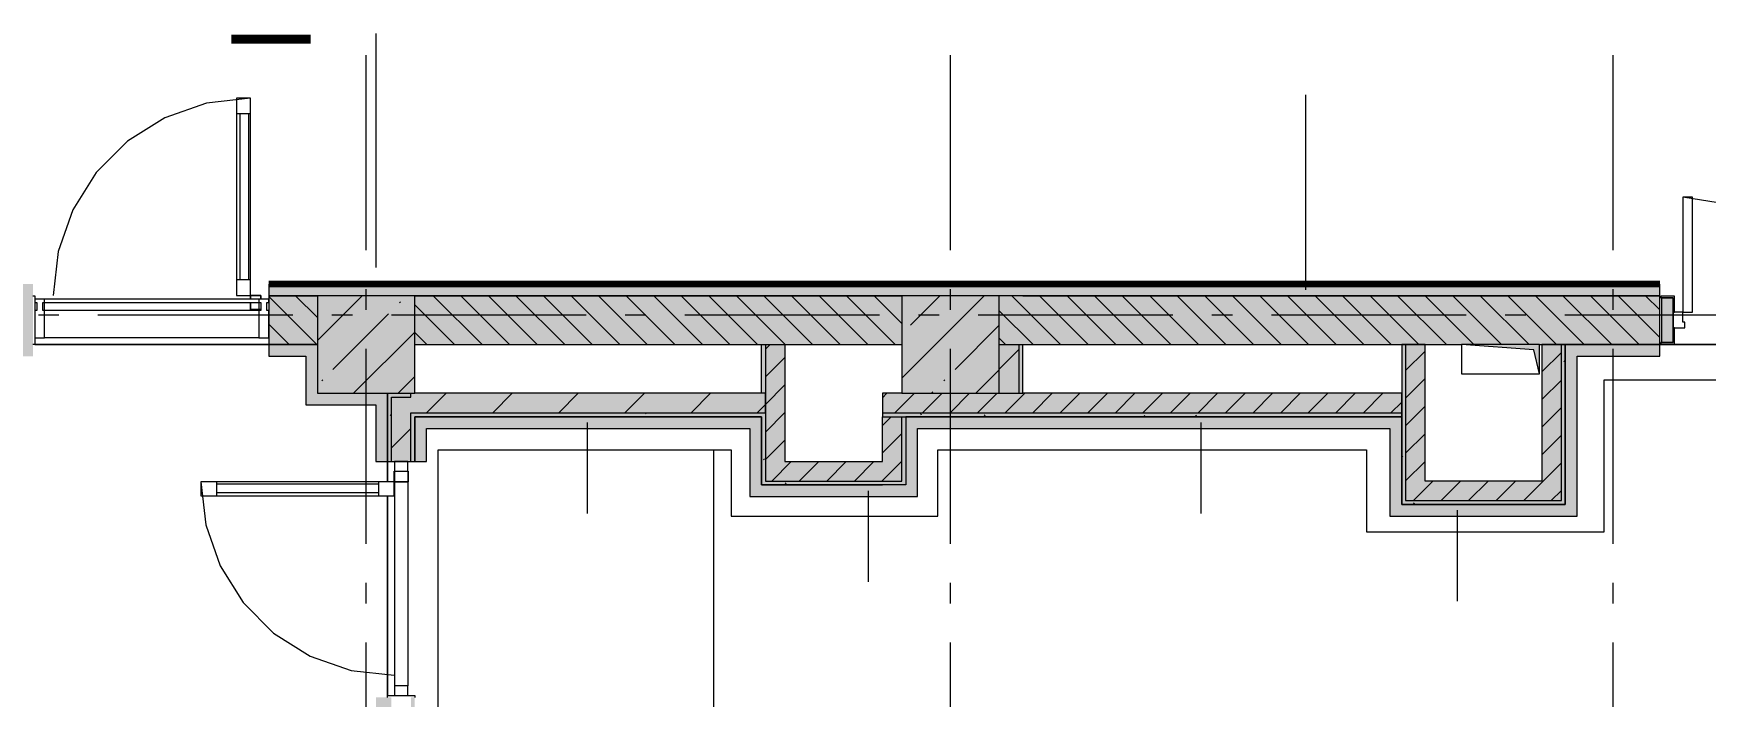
# Model space of a CAD drawing. Header units: millimetres. Extents: x -537608 to 253996, y -217170 to 186033.
# Drawn here: x -350434 to -341851, y -206055 to -202655 of the extents above; entities that cross this region are included whole.
import ezdxf

# ---------------------------------------------------------------- set-up
doc = ezdxf.new("R2010")
doc.units = ezdxf.units.MM
doc.layers.add('16) Лак 1.6м', color=160, linetype='Continuous', lineweight=90)
doc.layers.add('PDF _Геометрия', color=7, linetype='Continuous')
doc.layers.add('PDF _Текст', color=7, linetype='Continuous')
doc.layers.add('PDF _Сплошная заливка', color=7, linetype='Continuous', true_color=0xffffff)
doc.styles.add('PDF GOST-Common', font='arial.ttf')

msp = doc.modelspace()

# ---------------------------------------------------------------- hatches: boundary and pattern name
at = {"layer": 'PDF _Сплошная заливка', "true_color": 0xff7d7d, "transparency": 33554559}
h = msp.add_hatch(color=11, dxfattribs=at)
h.paths.add_polyline_path([(-321426.1849, -203999.6527), (-321123.1866, -203999.6527), (-321123.1866, -203939.6542), (-321816.1883, -203939.6542), (-321816.1883, -203999.6527), (-321694.9038, -203999.6527)], flags=0)
h.paths.add_polyline_path([(-323926.1873, -203999.6527), (-323576.1858, -203999.6527), (-323576.1858, -203939.6542), (-334776.1922, -203939.6542), (-334776.1922, -203999.6527), (-324426.1895, -203999.6527)], flags=0)
h.paths.add_polyline_path([(-335476.1953, -203999.6527), (-335476.1953, -203939.6542), (-335716.1895, -203939.6542), (-335716.1895, -203999.6527), (-335608.8518, -203999.6527)], flags=0)
h.paths.add_polyline_path([(-339976.1894, -203999.6527), (-336416.1926, -203999.6527), (-336416.1926, -203939.6542), (-340318.0442, -203939.6542), (-340318.0442, -203999.6527)], flags=0)
h.paths.add_polyline_path([(-344884.8143, -203999.6527), (-342086.197, -203999.6527), (-342086.197, -203939.6542), (-349226.1959, -203939.6542), (-349226.1959, -203999.6527), (-345356.1994, -203999.6527)], flags=0)
h.paths.add_polyline_path([(-350876.1946, -203999.6527), (-350436.1995, -203999.6527), (-350436.1995, -203939.6542), (-351896.1957, -203939.6542), (-351896.1957, -203991.6523), (-351891.2008, -203991.6523), (-351891.2008, -203999.6527), (-351376.1968, -203999.6527)], flags=0)
h.paths.add_polyline_path([(-353596.1945, -203999.6527), (-353051.1956, -203999.6527), (-353051.1956, -203991.6523), (-353046.2007, -203991.6523), (-353046.2007, -203939.6542), (-353626.1981, -203939.6542), (-353626.1981, -203991.6523), (-353596.1945, -203991.6523), (-353596.1945, -203996.5524)], flags=0)
h.paths.add_polyline_path([(-354606.1973, -203999.6527), (-354606.1973, -203991.6523), (-354576.2023, -203991.6523), (-354576.2023, -203939.6542), (-355710.8611, -203939.6542), (-355710.8611, -203999.6527), (-354876.195, -203999.6527)], flags=0)
at = {"layer": 'PDF _Сплошная заливка', "transparency": 33554559}
h = msp.add_hatch(color=256, dxfattribs=at)
h.paths.add_polyline_path([(-350436.1995, -204249.6538), (-350436.1995, -203999.6527), (-350876.1946, -203999.6527), (-350876.1946, -204249.6538), (-350787.6995, -204249.6538)], flags=0)
h.paths.add_polyline_path([(-348976.1948, -204249.6538), (-348976.1948, -203999.6527), (-349226.1959, -203999.6527), (-349226.1959, -204249.6538), (-349101.1609, -204249.6538)], flags=0)
for points in [[(-345976.1987, -204249.6538), (-345976.1987, -203999.6527), (-348476.1925, -203999.6527), (-348476.1925, -204249.6538), (-346571.3529, -204249.6538)], [(-346696.1984, -204599.6553), (-346676.1932, -204599.6553), (-346676.1932, -204499.6549), (-348496.1978, -204499.6549), (-348496.1978, -204599.6553), (-348257.8915, -204599.6553)], [(-343410.9704, -204599.6553), (-343410.9704, -204499.6549), (-346076.2422, -204499.6549), (-346076.2422, -204599.6553), (-344884.8143, -204599.6553)], [(-346696.1984, -204619.6563), (-346696.1984, -204599.6553), (-348476.1925, -204599.6553), (-348476.1925, -204619.6563), (-348257.8915, -204619.6563)], [(-345728.0836, -204619.6563), (-343410.9704, -204619.6563), (-343410.9704, -204599.6553), (-346076.2422, -204599.6553), (-346076.2422, -204619.6563), (-345896.2466, -204619.6563)], [(-346076.2422, -204949.6526), (-346076.2422, -204849.6565), (-346676.1932, -204849.6565), (-346676.1932, -204949.6526), (-346571.3529, -204949.6526)], [(-346076.2422, -204969.6535), (-345976.2418, -204969.6535), (-345976.2418, -204949.6526), (-346696.1984, -204949.6526), (-346696.1984, -204969.6535), (-346571.3529, -204969.6535)], [(-342590.9702, -205049.6531), (-342590.9702, -204949.6526), (-343390.9651, -204949.6526), (-343390.9651, -205049.6531), (-343198.2756, -205049.6531)], [(-343198.2756, -205069.654), (-342570.9649, -205069.654), (-342570.9649, -205049.6531), (-343410.9704, -205049.6531), (-343410.9704, -205069.654)]]:
    msp.add_hatch(color=256, dxfattribs=at).paths.add_polyline_path(points)
h = msp.add_hatch(color=256, dxfattribs=at)
h.paths.add_polyline_path([(-340318.0442, -204249.6538), (-339976.1894, -204247.6558), (-339976.1894, -203999.6527), (-340316.0462, -204001.655), (-340318.0442, -204247.6558)], flags=0)
h.paths.add_polyline_path([(-345356.1994, -204249.6538), (-342086.197, -204249.6538), (-342086.197, -203999.6527), (-345476.1965, -203999.6527), (-345476.1965, -204249.6538), (-345376.1961, -204249.6538)], flags=0)
at = {"layer": 'PDF _Сплошная заливка', "true_color": 0xff7d7d, "transparency": 33554559}
h = msp.add_hatch(color=11, dxfattribs=at)
h.paths.add_polyline_path([(-348976.1948, -204309.6524), (-348976.1948, -204249.6538), (-349226.1959, -204249.6538), (-349226.1959, -204309.6524), (-349036.1933, -204309.6524)], flags=0)
h.paths.add_polyline_path([(-350874.7478, -204309.6524), (-350436.1995, -204309.6524), (-350436.1995, -204249.6538), (-350876.1946, -204249.6538), (-350876.1946, -204309.6524)], flags=0)
h = msp.add_hatch(color=11, dxfattribs=at)
h.paths.add_polyline_path([(-339976.1894, -204309.6524), (-339976.1894, -204249.6538), (-340318.0442, -204249.6538), (-340318.0442, -204309.6524), (-340036.1966, -204309.6524)], flags=0)
h.paths.add_polyline_path([(-342086.197, -204309.6524), (-342086.197, -204249.6538), (-342510.9663, -204249.6538), (-342510.9663, -204309.6524), (-342355.0063, -204309.6524)], flags=0)
for points in [[(-348676.1934, -204559.6535), (-348616.1949, -204559.6535), (-348616.1949, -204499.6549), (-348976.1948, -204499.6549), (-348976.1948, -204559.6535), (-348679.5262, -204559.6535)], [(-346756.197, -204679.6549), (-346696.1984, -204679.6549), (-346696.1984, -204619.6563), (-348476.1925, -204621.1591), (-348476.1925, -204679.6549), (-348257.8915, -204679.6549)], [(-343470.9689, -204679.6549), (-343410.9704, -204679.6549), (-343410.9704, -204619.6563), (-345896.2466, -204619.6563), (-345896.2466, -204679.6549), (-344884.8143, -204679.6549)]]:
    msp.add_hatch(color=11, dxfattribs=at).paths.add_polyline_path(points)
at = {"layer": 'PDF _Сплошная заливка', "transparency": 33554559}
h = msp.add_hatch(color=256, dxfattribs=at)
h.paths.add_polyline_path([(-348496.1978, -211492.1591), (-348496.1978, -211472.1582), (-348596.1982, -211472.1582), (-348596.1982, -206059.6558), (-348616.1949, -206059.6558), (-348616.1949, -211492.1591), (-348596.1982, -211492.1591)], flags=0)
h.paths.add_polyline_path([(-348596.1982, -204849.6565), (-348596.1982, -204519.6558), (-348496.1978, -204519.6558), (-348496.1978, -204499.6549), (-348616.1949, -204499.6549), (-348616.1949, -204849.6565)], flags=0)
at = {"layer": 'PDF _Сплошная заливка', "true_color": 0xff7d7d, "transparency": 33554559}
h = msp.add_hatch(color=11, dxfattribs=at)
h.paths.add_polyline_path([(-348676.1934, -211499.6558), (-348616.1949, -211499.6558), (-348616.1949, -206059.6558), (-348676.1934, -206059.6558), (-348676.1934, -211439.6572)], flags=0)
h.paths.add_polyline_path([(-348676.1934, -204849.6565), (-348616.1949, -204849.6565), (-348616.1949, -204559.6535), (-348676.1934, -204559.6535), (-348676.1934, -204621.1591)], flags=0)
at = {"layer": 'PDF _Сплошная заливка', "transparency": 33554559}
h = msp.add_hatch(color=256, dxfattribs=at)
h.paths.add_polyline_path([(-348496.1978, -211492.1591), (-348476.1925, -211492.1591), (-348476.1925, -206059.6558), (-348496.1978, -206059.6558), (-348496.1978, -211472.1582)], flags=0)
h.paths.add_polyline_path([(-348496.1978, -204849.6565), (-348476.1925, -204849.6565), (-348476.1925, -204599.6553), (-348496.1978, -204599.6553), (-348496.1978, -204621.1591)], flags=0)

# ---------------------------------------------------------------- linework, layer by layer
at = {"layer": '16) Лак 1.6м'}
msp.add_line((-342086.197, -203939.6542), (-349226.1959, -203939.6542), dxfattribs=at)
at = {"layer": 'PDF _Геометрия', "lineweight": 9}
for p, q in [((-348676.1934, -202654.7858), (-348676.1934, -203854.7847)), ((-343903.4114, -203969.6535), (-343903.4114, -202969.6533)), ((-349545.3843, -203012.0256), (-349759.2847, -203086.8731)), ((-349320.1938, -202986.6531), (-349545.3843, -203012.0256)), ((-349320.1938, -202986.6531), (-349392.1973, -202986.6531)), ((-349392.1973, -202986.6531), (-349392.1973, -203998.6537)), ((-349320.1938, -202986.6531), (-349392.1973, -202986.6531)), ((-349392.1973, -202986.6531), (-349392.1973, -203998.6537)), ((-349320.1938, -203998.6537), (-349320.1938, -202986.6531)), ((-349320.1938, -203998.6537), (-349320.1938, -202986.6531)), ((-349320.1938, -203998.6537), (-349320.1938, -202986.6531)), ((-349759.2847, -203086.8731), (-349951.1732, -203207.4407)), ((-349320.1938, -203066.6547), (-349392.1973, -203066.6547)), ((-349374.1986, -203066.6547), (-349374.1986, -203918.6542)), ((-349330.2008, -203066.6547), (-349330.2008, -203918.6542)), ((-349951.1732, -203207.4407), (-350111.4133, -203367.683)), ((-350111.4133, -203367.683), (-350231.9788, -203559.5629)), ((-350231.9788, -203559.5629), (-350306.8241, -203773.4633)), ((-341968.0429, -203494.6556), (-341968.0429, -204084.6557)), ((-341918.0426, -203494.6556), (-341968.0429, -203494.6556)), ((-341785.722, -203523.531), (-341968.0429, -203494.6556)), ((-341918.0426, -204084.6557), (-341918.0426, -203494.6556)), ((-350306.8241, -203773.4633), (-350332.1946, -203998.6537)), ((-349320.1938, -203918.6542), (-349392.1973, -203918.6542)), ((-349392.1973, -203998.6537), (-349320.1938, -203998.6537)), ((-349392.1973, -203998.6537), (-349320.1938, -203998.6537)), ((-349320.1938, -203998.6537), (-349320.1938, -204017.6557)), ((-349320.1938, -204017.6557), (-349320.1938, -203998.6537)), ((-349320.1938, -203998.6537), (-349266.1978, -203998.6537)), ((-349266.1978, -203998.6537), (-349320.1938, -203998.6537)), ((-349266.1978, -203998.6537), (-349266.1978, -204017.6557)), ((-349266.1978, -204017.6557), (-349266.1978, -203998.6537)), ((-349226.1959, -203939.6542), (-349226.1959, -203999.6527)), ((-349226.1959, -203999.6527), (-349226.1959, -204249.6538)), ((-348976.1948, -203999.6527), (-349226.1959, -203999.6527)), ((-349226.1959, -203999.6527), (-348976.1948, -203999.6527)), ((-348979.8203, -204249.6538), (-349226.1959, -204003.2783)), ((-348976.1948, -204111.8561), (-349088.3982, -203999.6527)), ((-348976.1948, -204229.4247), (-348746.4228, -203999.6527)), ((-348976.1948, -204001.3277), (-348974.5241, -203999.6527)), ((-348476.1925, -203999.6527), (-348976.1948, -203999.6527)), ((-348976.1948, -203999.6527), (-348976.1948, -204499.6549)), ((-348476.1925, -204499.6549), (-348476.1925, -203999.6527)), ((-345976.1987, -203999.6527), (-348476.1925, -203999.6527)), ((-348476.1925, -203999.6527), (-345976.1987, -203999.6527)), ((-348131.2892, -204249.6538), (-348381.2903, -203999.6527)), ((-347989.8745, -204249.6538), (-348239.8756, -203999.6527)), ((-347848.4512, -204249.6538), (-348098.4523, -203999.6527)), ((-347707.0279, -204249.6538), (-347957.0291, -203999.6527)), ((-347565.6047, -204249.6538), (-347815.6057, -203999.6527)), ((-347424.1899, -204249.6538), (-347674.1824, -203999.6527)), ((-347282.7667, -204249.6538), (-347532.7678, -203999.6527)), ((-347141.3434, -204249.6538), (-347391.3445, -203999.6527)), ((-346999.9201, -204249.6538), (-347249.9212, -203999.6527)), ((-346858.4968, -204249.6538), (-347108.4979, -203999.6527)), ((-346717.0821, -204249.6538), (-346967.0832, -203999.6527)), ((-346575.6588, -204249.6538), (-346825.6599, -203999.6527)), ((-346434.2356, -204249.6538), (-346684.2367, -203999.6527)), ((-346292.8122, -204249.6538), (-346542.8133, -203999.6527)), ((-346151.3975, -204249.6538), (-346401.39, -203999.6527)), ((-346009.9743, -204249.6538), (-346259.9754, -203999.6527)), ((-345976.1987, -204142.0104), (-346118.5521, -203999.6527)), ((-345976.1987, -204000.5871), (-345977.1288, -203999.6527)), ((-345976.1987, -204422.803), (-345553.0484, -203999.6527)), ((-345476.1965, -203999.6527), (-345976.1987, -203999.6527)), ((-345976.1987, -203999.6527), (-345976.1987, -204499.6549)), ((-345931.6239, -204150.1356), (-345781.141, -203999.6527)), ((-345476.1965, -204499.6549), (-345476.1965, -203999.6527)), ((-345376.1961, -203999.6527), (-345476.1965, -203999.6527)), ((-345161.4432, -204249.6538), (-345411.4442, -203999.6527)), ((-345356.1994, -203999.6527), (-345376.1961, -203999.6527)), ((-345356.1994, -203999.6527), (-342086.197, -203999.6527)), ((-342086.197, -203999.6527), (-345356.1994, -203999.6527)), ((-345020.0198, -204249.6538), (-345270.0209, -203999.6527)), ((-344878.6051, -204249.6538), (-345128.5976, -203999.6527)), ((-344737.1819, -204249.6538), (-344987.183, -203999.6527)), ((-344595.7586, -204249.6538), (-344845.7597, -203999.6527)), ((-344454.3353, -204249.6538), (-344704.3364, -203999.6527)), ((-344312.912, -204249.6538), (-344562.9131, -203999.6527)), ((-344171.4973, -204249.6538), (-344421.4898, -203999.6527)), ((-344030.074, -204249.6538), (-344280.0751, -203999.6527)), ((-343888.6507, -204249.6538), (-344138.6518, -203999.6527)), ((-343747.2274, -204249.6538), (-343997.2285, -203999.6527)), ((-343605.8041, -204249.6538), (-343855.8053, -203999.6527)), ((-343464.3895, -204249.6538), (-343714.3906, -203999.6527)), ((-343322.9662, -204249.6538), (-343572.9673, -203999.6527)), ((-343181.5428, -204249.6538), (-343431.544, -203999.6527)), ((-343040.1196, -204249.6538), (-343290.1207, -203999.6527)), ((-342898.7049, -204249.6538), (-343148.6974, -203999.6527)), ((-342757.2816, -204249.6538), (-343007.2827, -203999.6527)), ((-342615.8583, -204249.6538), (-342865.8594, -203999.6527)), ((-342474.435, -204249.6538), (-342724.4361, -203999.6527)), ((-342333.0117, -204249.6538), (-342583.0129, -203999.6527)), ((-342191.5971, -204249.6538), (-342441.5982, -203999.6527)), ((-342086.197, -204213.6306), (-342300.1748, -203999.6527)), ((-342086.197, -204072.2116), (-342158.7516, -203999.6527)), ((-342086.197, -203999.6527), (-342086.197, -203939.6542)), ((-342086.197, -204249.6538), (-342086.197, -203999.6527)), ((-342010.0427, -204001.655), (-342080.0482, -204001.655)), ((-342080.0482, -204001.655), (-342080.0482, -204009.6553)), ((-342010.0427, -204084.6557), (-342010.0427, -204001.655)), ((-350376.2009, -204017.6557), (-350426.2012, -204017.6557)), ((-350426.2012, -204017.6557), (-350426.2012, -204034.6554)), ((-350426.2012, -204034.6554), (-350416.1943, -204034.6554)), ((-350416.1943, -204074.653), (-350426.2012, -204074.653)), ((-350426.2012, -204074.653), (-350426.2012, -204214.6554)), ((-350416.1943, -204034.6554), (-350416.1943, -204074.653)), ((-350386.1993, -204034.6554), (-350376.2009, -204034.6554)), ((-350386.1993, -204074.653), (-350386.1993, -204034.6554)), ((-350376.2009, -204074.653), (-350386.1993, -204074.653)), ((-349276.1961, -204017.6557), (-350376.2009, -204017.6557)), ((-350376.2009, -204034.6554), (-350376.2009, -204017.6557)), ((-350376.2009, -204074.653), (-350376.2009, -204034.6554)), ((-350376.2009, -204034.6554), (-349276.1961, -204034.6554)), ((-349276.1961, -204074.653), (-350376.2009, -204074.653)), ((-350376.2009, -204214.6554), (-350376.2009, -204074.653)), ((-349320.1938, -204070.6528), (-349320.1938, -204034.6554)), ((-349320.1938, -204034.6554), (-349320.1938, -204070.6528)), ((-349266.1978, -204070.6528), (-349320.1938, -204070.6528)), ((-349320.1938, -204070.6528), (-349266.1978, -204070.6528)), ((-349226.1959, -204017.6557), (-349276.1961, -204017.6557)), ((-349276.1961, -204017.6557), (-349276.1961, -204034.6554)), ((-349276.1961, -204034.6554), (-349276.1961, -204074.653)), ((-349276.1961, -204034.6554), (-349266.1978, -204034.6554)), ((-349266.1978, -204074.653), (-349276.1961, -204074.653)), ((-349276.1961, -204074.653), (-349276.1961, -204214.6554)), ((-349266.1978, -204034.6554), (-349266.1978, -204074.653)), ((-349236.1942, -204074.653), (-349236.1942, -204034.6554)), ((-349236.1942, -204034.6554), (-349226.1959, -204034.6554)), ((-349226.1959, -204074.653), (-349236.1942, -204074.653)), ((-349226.1959, -204034.6554), (-349226.1959, -204017.6557)), ((-349226.1959, -204214.6554), (-349226.1959, -204074.653)), ((-348554.7582, -204036.085), (-348550.0217, -204031.3442)), ((-348272.7125, -204249.6538), (-348476.1925, -204046.1737)), ((-345302.8664, -204249.6538), (-345476.1965, -204076.3238)), ((-342080.0482, -204009.6553), (-342018.0431, -204009.6553)), ((-342018.0431, -204009.6553), (-342078.0416, -204009.6553)), ((-342078.0416, -204009.6553), (-342078.0416, -204239.6555)), ((-342018.0431, -204009.6553), (-342018.0431, -204084.6557)), ((-342018.0431, -204239.6555), (-342018.0431, -204009.6553)), ((-341968.0429, -204084.6557), (-342018.0431, -204084.6557)), ((-342018.0431, -204084.6557), (-342018.0431, -204164.6552)), ((-342018.0431, -204084.6557), (-342010.0427, -204084.6557)), ((-341968.0429, -204084.6557), (-341918.0426, -204084.6557)), ((-341968.0429, -204134.6559), (-341968.0429, -204084.6557)), ((-349121.2436, -204249.6538), (-349226.1959, -204144.7016)), ((-348896.9057, -204378.2326), (-348611.7856, -204093.1125)), ((-345703.5313, -204378.2326), (-345476.1965, -204150.9021)), ((-342018.0431, -204164.6552), (-341958.0445, -204164.6552)), ((-342010.0427, -204164.6552), (-342018.0431, -204164.6552)), ((-342018.0431, -204164.6552), (-342018.0431, -204239.6555)), ((-342010.0427, -204247.6558), (-342010.0427, -204164.6552)), ((-341958.0445, -204134.6559), (-341968.0429, -204134.6559)), ((-341958.0445, -204164.6552), (-341958.0445, -204134.6559)), ((-350426.2012, -204214.6554), (-350376.2009, -204214.6554)), ((-349276.1961, -204214.6554), (-350376.2009, -204214.6554)), ((-349276.1961, -204214.6554), (-349226.1959, -204214.6554)), ((-349226.1959, -204249.6538), (-348976.1948, -204249.6538)), ((-348976.1948, -204249.6538), (-349226.1959, -204249.6538)), ((-349226.1959, -204249.6538), (-349226.1959, -204309.6524)), ((-348790.2311, -204499.6549), (-348476.1925, -204185.6206)), ((-348414.1358, -204249.6538), (-348476.1925, -204187.5927)), ((-348476.1925, -204249.6538), (-345976.1987, -204249.6538)), ((-346696.1984, -204499.6549), (-346696.1984, -204249.6538)), ((-346696.1984, -204249.6538), (-346676.1932, -204249.6538)), ((-346676.1932, -204274.3051), (-346651.5462, -204249.6538)), ((-346676.1932, -204249.6538), (-346576.1928, -204249.6538)), ((-346676.1932, -204249.6538), (-346676.1932, -204499.6549)), ((-346576.1928, -204249.6538), (-346576.1928, -204849.6565)), ((-345444.2897, -204249.6538), (-345476.1965, -204217.747)), ((-345476.1965, -204249.6538), (-345376.1961, -204249.6538)), ((-345376.1961, -204249.6538), (-345376.1961, -204499.6549)), ((-345376.1961, -204249.6538), (-345356.1994, -204249.6538)), ((-345356.1994, -204499.6549), (-345356.1994, -204249.6538)), ((-345356.1994, -204249.6538), (-343104.3465, -204249.6538)), ((-343390.9651, -204249.6538), (-343410.9704, -204249.6538)), ((-343410.9704, -204249.6538), (-343410.9704, -204949.6526)), ((-343390.9651, -204249.6538), (-343390.9651, -204949.6526)), ((-343290.9647, -204249.6538), (-343390.9651, -204249.6538)), ((-343290.9647, -204949.6526), (-343290.9647, -204249.6538)), ((-342704.3447, -204249.6538), (-342510.9663, -204249.6538)), ((-342590.9702, -204249.6538), (-342690.9706, -204249.6538)), ((-342690.9706, -204249.6538), (-342690.9706, -204949.6526)), ((-342590.9702, -204949.6526), (-342590.9702, -204249.6538)), ((-342570.9649, -204249.6538), (-342590.9702, -204249.6538)), ((-342510.9663, -204249.6538), (-342570.9649, -204249.6538)), ((-342570.9649, -204249.6538), (-342570.9649, -205069.654)), ((-342570.9649, -204949.6526), (-342570.9649, -204249.6538)), ((-342510.9663, -204249.6538), (-342086.197, -204249.6538)), ((-342086.197, -204249.6538), (-342510.9663, -204249.6538)), ((-342086.197, -204309.6524), (-342086.197, -204249.6538)), ((-342080.0482, -204239.6555), (-342080.0482, -204247.6558)), ((-342018.0431, -204239.6555), (-342080.0482, -204239.6555)), ((-342080.0482, -204247.6558), (-342010.0427, -204247.6558)), ((-342078.0416, -204239.6555), (-342018.0431, -204239.6555)), ((-349226.1959, -204309.6524), (-349036.1933, -204309.6524)), ((-349036.1933, -204309.6524), (-349036.1933, -204559.6535)), ((-346676.1932, -204415.7241), (-346576.1928, -204315.7237)), ((-345476.1965, -204375.382), (-345376.1961, -204275.3816)), ((-343390.9651, -204383.1887), (-343290.9647, -204283.1883)), ((-342690.9706, -204390.2977), (-342590.9702, -204290.2973)), ((-342510.9663, -205069.654), (-342510.9663, -204309.6524)), ((-342510.9663, -204309.6524), (-342086.197, -204309.6524)), ((-348953.9332, -204435.26), (-348949.1881, -204430.5149)), ((-348562.1299, -204499.6549), (-348476.1925, -204413.7219)), ((-345760.5501, -204435.26), (-345755.8136, -204430.5149)), ((-345596.8481, -204499.6549), (-345476.1965, -204378.999)), ((-343390.9651, -204524.612), (-343290.9647, -204424.6115)), ((-342690.9706, -204531.7167), (-342590.9702, -204431.7163)), ((-348976.1948, -204499.6549), (-348476.1925, -204499.6549)), ((-348616.1949, -204559.6535), (-348616.1949, -204499.6549)), ((-348616.1949, -204499.6549), (-348616.1949, -204559.6535)), ((-348596.1982, -204849.6565), (-348596.1982, -204519.6558)), ((-348596.1982, -204519.6558), (-348496.1978, -204519.6558)), ((-348496.1978, -204519.6558), (-348496.1978, -204499.6549)), ((-346696.1984, -204499.6549), (-348476.1925, -204499.6549)), ((-348415.7634, -204599.6553), (-348315.763, -204499.6549)), ((-348076.3458, -204599.6553), (-347976.3453, -204499.6549)), ((-347736.9368, -204599.6553), (-347636.9363, -204499.6549)), ((-347397.5277, -204599.6553), (-347297.5273, -204499.6549)), ((-347058.1187, -204599.6553), (-346958.1183, -204499.6549)), ((-346676.1932, -204499.6549), (-346696.1984, -204499.6549)), ((-346676.1932, -204557.1474), (-346576.1928, -204457.147)), ((-346676.1932, -204599.6553), (-346676.1932, -204499.6549)), ((-346676.1932, -204499.6549), (-346676.1932, -204599.6553)), ((-346076.2422, -204522.881), (-346053.0161, -204499.6549)), ((-345976.1987, -204499.6549), (-346076.2422, -204499.6549)), ((-346076.2422, -204499.6549), (-346076.2422, -204599.6553)), ((-346011.5933, -204599.6553), (-345911.5928, -204499.6549)), ((-345976.1987, -204499.6549), (-345476.1965, -204499.6549)), ((-345870.1786, -204599.6553), (-345770.1782, -204499.6549)), ((-345824.9493, -204499.6549), (-345817.5776, -204492.2832)), ((-345728.7553, -204599.6553), (-345628.7549, -204499.6549)), ((-345587.332, -204599.6553), (-345487.3316, -204499.6549)), ((-345476.1965, -204499.6549), (-345376.1961, -204499.6549)), ((-345445.9087, -204599.6553), (-345345.9083, -204499.6549)), ((-345376.1961, -204499.6549), (-345356.1994, -204499.6549)), ((-343410.9704, -204499.6549), (-345356.1994, -204499.6549)), ((-345304.4941, -204599.6553), (-345204.4936, -204499.6549)), ((-345163.0708, -204599.6553), (-345063.0703, -204499.6549)), ((-345021.6474, -204599.6553), (-344921.647, -204499.6549)), ((-344880.2242, -204599.6553), (-344780.2237, -204499.6549)), ((-344738.8009, -204599.6553), (-344638.8004, -204499.6549)), ((-344597.3862, -204599.6553), (-344497.3858, -204499.6549)), ((-344455.9629, -204599.6553), (-344355.9625, -204499.6549)), ((-344314.5396, -204599.6553), (-344214.5392, -204499.6549)), ((-344173.1163, -204599.6553), (-344073.1159, -204499.6549)), ((-344031.6931, -204599.6553), (-343931.7012, -204499.6549)), ((-343890.2784, -204599.6553), (-343790.2779, -204499.6549)), ((-343748.855, -204599.6553), (-343648.8546, -204499.6549)), ((-343607.4318, -204599.6553), (-343507.4313, -204499.6549)), ((-343410.9704, -204599.6553), (-343410.9704, -204499.6549)), ((-349036.1933, -204559.6535), (-348976.1948, -204559.6535)), ((-348976.1948, -204559.6535), (-348676.1934, -204559.6535)), ((-348676.1934, -204559.6535), (-348676.1934, -204849.6565)), ((-348616.1949, -204849.6565), (-348616.1949, -204559.6535)), ((-348616.1949, -204559.6535), (-348616.1949, -204849.6565)), ((-348496.1978, -204849.6565), (-348496.1978, -204599.6553)), ((-348496.1978, -204599.6553), (-348476.1925, -204599.6553)), ((-348476.1925, -204599.6553), (-346696.1984, -204599.6553)), ((-346718.7011, -204599.6553), (-346676.1932, -204557.1474)), ((-346696.1984, -204599.6553), (-346676.1932, -204599.6553)), ((-346676.1932, -204698.5664), (-346576.1928, -204598.566)), ((-346676.1932, -204599.6553), (-346676.1932, -204849.6565)), ((-346076.2422, -204599.6553), (-346076.2422, -204619.6563)), ((-346076.2422, -204599.6553), (-343410.9704, -204599.6553)), ((-343466.0085, -204599.6553), (-343410.9704, -204544.6129)), ((-343410.9704, -204619.6563), (-343410.9704, -204599.6553)), ((-343390.9651, -204666.0309), (-343290.9647, -204566.0348)), ((-342690.9706, -204673.14), (-342590.9702, -204573.1396)), ((-348596.1982, -204780.0902), (-348496.1978, -204680.0897)), ((-346696.1984, -204619.6563), (-348476.1925, -204619.6563)), ((-348476.1925, -204619.6563), (-348476.1925, -204679.6549)), ((-348476.1925, -204679.6549), (-348476.1925, -204619.6563)), ((-348476.1925, -204619.6563), (-346696.1984, -204619.6563)), ((-348476.1925, -204679.6549), (-348476.1925, -204849.6565)), ((-348476.1925, -204849.6565), (-348476.1925, -204679.6549)), ((-348416.194, -204849.6565), (-348416.194, -204679.6549)), ((-348416.194, -204679.6549), (-346756.197, -204679.6549)), ((-347592.2496, -204649.6556), (-347592.2496, -205115.8048)), ((-346756.197, -204679.6549), (-346756.197, -205029.6564)), ((-346696.1984, -204679.6549), (-346696.1984, -204619.6563)), ((-346696.1984, -204619.6563), (-346696.1984, -204849.6565)), ((-346696.1984, -204969.6535), (-346696.1984, -204679.6549)), ((-346076.2422, -204664.3043), (-346031.5985, -204619.6563)), ((-346076.2422, -204849.6565), (-346076.2422, -204619.6563)), ((-346076.2422, -204619.6563), (-345976.2418, -204619.6563)), ((-346076.2422, -204619.6563), (-345896.2466, -204619.6563)), ((-345976.2418, -204619.6563), (-345956.2451, -204619.6563)), ((-345976.2418, -204949.6526), (-345976.2418, -204619.6563)), ((-345956.2451, -204619.6563), (-345956.2451, -204969.6535)), ((-345896.2466, -204619.6563), (-345956.2451, -204619.6563)), ((-345956.2451, -204619.6563), (-345956.2451, -204969.6535)), ((-345896.2466, -204619.6563), (-343410.9704, -204619.6563)), ((-343410.9704, -204619.6563), (-345896.2466, -204619.6563)), ((-345896.2466, -204969.6535), (-345896.2466, -204679.6549)), ((-345896.2466, -204679.6549), (-343470.9689, -204679.6549)), ((-344441.986, -204649.6556), (-344441.986, -205115.8048)), ((-343470.9689, -204679.6549), (-343470.9689, -205129.6526)), ((-343410.9704, -204679.6549), (-343410.9704, -204619.6563)), ((-343410.9704, -205069.654), (-343410.9704, -204679.6549)), ((-346676.1932, -204839.9897), (-346576.1928, -204739.9892)), ((-346076.2422, -204805.7233), (-345976.2418, -204705.7228)), ((-343390.9651, -204807.4542), (-343290.9647, -204707.4538)), ((-342690.9706, -204814.559), (-342590.9702, -204714.5629)), ((-348676.1934, -204849.6565), (-348616.1949, -204849.6565)), ((-348616.1949, -204849.6565), (-348596.1982, -204849.6565)), ((-348596.1982, -204849.6565), (-348496.1978, -204849.6565)), ((-348511.1996, -204849.6565), (-348581.1965, -204849.6565)), ((-348581.1965, -204849.6565), (-348581.1965, -204899.6524)), ((-348511.1996, -204899.6524), (-348511.1996, -204849.6565)), ((-348496.1978, -204849.6565), (-348476.1925, -204849.6565)), ((-348476.1925, -204849.6565), (-348416.194, -204849.6565)), ((-346941.1444, -206564.3471), (-346941.1444, -204790.0153)), ((-346696.1984, -204849.6565), (-346696.1984, -204949.6526)), ((-346676.1932, -204849.6565), (-346676.1932, -204949.6526)), ((-346644.4414, -204949.6526), (-346544.441, -204849.6565)), ((-346576.1928, -204849.6565), (-346076.2422, -204849.6565)), ((-346503.0181, -204949.6526), (-346403.0177, -204849.6565)), ((-346361.5948, -204949.6526), (-346261.5944, -204849.6565)), ((-346220.1716, -204949.6526), (-346120.1797, -204849.6565)), ((-346076.2422, -204947.1466), (-345976.2418, -204847.1461)), ((-343390.9651, -204948.8776), (-343290.9647, -204848.8771)), ((-342684.6409, -204949.6526), (-342590.9702, -204855.9818)), ((-348582.1954, -204953.6528), (-348582.1954, -204899.6524)), ((-348582.1954, -204899.6524), (-348582.1954, -204953.6528)), ((-348581.1965, -204899.6524), (-348581.1965, -205999.6529)), ((-348581.1965, -204899.6524), (-348511.1996, -204899.6524)), ((-348511.1996, -204899.6524), (-348511.1996, -205999.6529)), ((-348510.2006, -204953.6528), (-348510.2006, -204899.6524)), ((-348510.2006, -204899.6524), (-348510.2006, -204953.6528)), ((-346696.1984, -204949.6526), (-346696.1984, -204969.6535)), ((-346676.1932, -204949.6526), (-346076.2422, -204949.6526)), ((-346078.7569, -204949.6526), (-346076.2422, -204947.1466)), ((-346076.2422, -204949.6526), (-345976.2418, -204949.6526)), ((-343410.9704, -204949.6526), (-343410.9704, -205049.6531)), ((-343390.9651, -204949.6526), (-343390.9651, -205049.6531)), ((-343350.326, -205049.6531), (-343250.3255, -204949.6526)), ((-342690.9706, -204949.6526), (-343290.9647, -204949.6526)), ((-343208.9026, -205049.6531), (-343108.9022, -204949.6526)), ((-343067.4793, -205049.6531), (-342967.4789, -204949.6526)), ((-342926.0647, -205049.6531), (-342826.0642, -204949.6526)), ((-342784.6414, -205049.6531), (-342684.6409, -204949.6526)), ((-342590.9702, -205049.6531), (-342590.9702, -204949.6526)), ((-342570.9649, -205049.6531), (-342570.9649, -204949.6526)), ((-348582.1954, -204953.6528), (-349574.1995, -204953.6528)), ((-349574.1995, -204953.6528), (-349574.1995, -205025.6562)), ((-348582.1954, -204953.6528), (-349574.1995, -204953.6528)), ((-349574.1995, -204953.6528), (-349574.1995, -205025.6562)), ((-348582.1954, -204953.6528), (-349574.1995, -204953.6528)), ((-349574.1995, -204953.6528), (-349549.3285, -205174.3952)), ((-349574.1995, -205025.6562), (-348582.1954, -205025.6562)), ((-349574.1995, -205025.6562), (-348582.1954, -205025.6562)), ((-349494.1957, -204953.6528), (-349494.1957, -205025.6562)), ((-349494.1957, -204963.6554), (-348662.1992, -204963.6554)), ((-349494.1957, -205007.6532), (-348662.1992, -205007.6532)), ((-348662.1992, -204953.6528), (-348662.1992, -205025.6562)), ((-348582.1954, -205025.6562), (-348582.1954, -204953.6528)), ((-348582.1954, -205025.6562), (-348582.1954, -204953.6528)), ((-348582.1954, -204953.6528), (-348510.2006, -204953.6528)), ((-348510.2006, -204953.6528), (-348582.1954, -204953.6528)), ((-346756.197, -205029.6564), (-346696.1984, -205029.6564)), ((-346076.2422, -204969.6535), (-346696.1984, -204969.6535)), ((-346696.1984, -204969.6535), (-346076.2422, -204969.6535)), ((-346696.1984, -205029.6564), (-345896.2466, -205029.6564)), ((-346149.9594, -204999.6528), (-346149.9594, -205465.8063)), ((-345976.2418, -204969.6535), (-346076.2422, -204969.6535)), ((-345956.2451, -204969.6535), (-345976.2418, -204969.6535)), ((-345956.2451, -204969.6535), (-345976.2418, -204969.6535)), ((-345896.2466, -205029.6564), (-345896.2466, -204969.6535)), ((-342643.2181, -205049.6531), (-342590.9702, -204997.4051)), ((-343410.9704, -205049.6531), (-343410.9704, -205069.654)), ((-343410.9704, -205069.654), (-342570.9649, -205069.654)), ((-342570.9649, -205069.654), (-343410.9704, -205069.654)), ((-343390.9651, -205049.6531), (-342590.9702, -205049.6531)), ((-343126.2206, -205099.6533), (-343126.2206, -205565.8067)), ((-342570.9649, -205069.654), (-342570.9649, -205049.6531)), ((-342510.9663, -205129.6526), (-342510.9663, -205069.654)), ((-349549.3285, -205174.3952), (-349475.9558, -205384.0672)), ((-343470.9689, -205129.6526), (-343410.9704, -205129.6526)), ((-343410.9704, -205129.6526), (-342510.9663, -205129.6526)), ((-349475.9558, -205384.0672), (-349357.7758, -205572.158)), ((-349357.7758, -205572.158), (-349200.6963, -205729.2332)), ((-349200.6963, -205729.2332), (-349012.6055, -205847.4175)), ((-349012.6055, -205847.4175), (-348802.9336, -205920.7816)), ((-348802.9336, -205920.7816), (-348582.1954, -205945.6568)), ((-348511.1996, -205999.6529), (-348581.1965, -205999.6529)), ((-348581.1965, -205999.6529), (-348581.1965, -206049.6531)), ((-348581.1965, -206049.6531), (-348511.1996, -206049.6531)), ((-348511.1996, -206049.6531), (-348511.1996, -205999.6529))]:
    msp.add_line(p, q, dxfattribs=at)
at = {"layer": 'PDF _Геометрия', "color": 253, "lineweight": 9, "true_color": 0xaaaaaa}
for p, q in [((-348726.1937, -203765.8591), (-348726.1937, -202765.8611)), ((-345726.1976, -203765.8591), (-345726.1976, -202765.8611)), ((-342326.1912, -203765.8591), (-342326.1912, -202765.8611)), ((-348726.1937, -204071.6949), (-348726.1937, -203965.8599)), ((-345726.1976, -204071.6949), (-345726.1976, -203965.8599)), ((-342326.1912, -204071.6949), (-342326.1912, -203965.8599)), ((-350302.5441, -204099.6531), (-350408.3833, -204099.6531)), ((-349102.5473, -204099.6531), (-350102.5518, -204099.6531)), ((-348796.7158, -204099.6531), (-348902.5465, -204099.6531)), ((-347596.7105, -204099.6531), (-348596.7149, -204099.6531)), ((-347290.879, -204099.6531), (-347396.7097, -204099.6531)), ((-346090.8823, -204099.6531), (-347090.8781, -204099.6531)), ((-345785.0422, -204099.6531), (-345890.8814, -204099.6531)), ((-344585.0455, -204099.6531), (-345585.0499, -204099.6531)), ((-344279.214, -204099.6531), (-344385.0446, -204099.6531)), ((-343079.2086, -204099.6531), (-344079.2131, -204099.6531)), ((-342773.3771, -204099.6531), (-342879.2077, -204099.6531)), ((-341573.3804, -204099.6531), (-342573.3762, -204099.6531)), ((-342704.3447, -204249.6538), (-343104.3465, -204249.6538)), ((-343104.3465, -204249.6538), (-343104.3465, -204399.6544)), ((-342731.8423, -204277.1556), (-343104.3465, -204249.6538)), ((-342704.3447, -204399.6544), (-342704.3447, -204249.6538)), ((-342428.0431, -204249.6538), (-342421.0417, -204249.6538)), ((-348726.1937, -205271.6958), (-348726.1937, -204271.6958)), ((-345726.1976, -205271.6958), (-345726.1976, -204271.6958)), ((-342704.3447, -204399.6544), (-342731.8423, -204277.1556)), ((-342326.1912, -205271.6958), (-342326.1912, -204271.6958)), ((-343104.3465, -204399.6544), (-342704.3447, -204399.6544)), ((-348726.1937, -205577.5274), (-348726.1937, -205471.6967)), ((-345726.1976, -205577.5274), (-345726.1976, -205471.6967)), ((-342326.1912, -205577.5274), (-342326.1912, -205471.6967)), ((-348726.1937, -206777.5284), (-348726.1937, -205777.5283)), ((-345726.1976, -206777.5284), (-345726.1976, -205777.5283)), ((-342326.1912, -206777.5284), (-342326.1912, -205777.5283))]:
    msp.add_line(p, q, dxfattribs=at)
at = {"layer": 'PDF _Геометрия', "color": 9, "lineweight": 9, "true_color": 0xc0c0c0}
for p, q in [((-350436.1995, -203999.6527), (-350426.2012, -203999.6527)), ((-350426.2012, -203999.6527), (-350426.2012, -204017.6557)), ((-350426.2012, -204034.6554), (-350426.2012, -204074.653)), ((-349226.1959, -204249.6538), (-350436.1995, -204249.6538)), ((-350426.2012, -204214.6554), (-350426.2012, -204249.6538)), ((-350426.2012, -204249.6538), (-349226.1959, -204249.6538)), ((-342086.197, -204249.6538), (-340318.0442, -204249.6538)), ((-340318.0442, -204249.6538), (-342086.197, -204249.6538)), ((-348616.1949, -204849.6565), (-348616.1949, -204953.6528)), ((-348616.1949, -204953.6528), (-348616.1949, -204849.6565)), ((-348616.1949, -206059.6558), (-348616.1949, -205025.6562)), ((-348616.1949, -205025.6562), (-348616.1949, -206049.6531)), ((-348616.1949, -206049.6531), (-348581.1965, -206049.6531)), ((-348511.1996, -206049.6531), (-348476.1925, -206049.6531)), ((-348476.1925, -206049.6531), (-348476.1925, -206059.6558))]:
    msp.add_line(p, q, dxfattribs=at)
at = {"layer": 'PDF _Геометрия', "color": 8, "lineweight": 9, "true_color": 0x787878}
for p, q in [((-342574.9952, -204333.787), (-342578.3453, -204339.5956)), ((-347286.7625, -204604.9775), (-347289.8283, -204599.6553)), ((-345875.3026, -204611.2942), (-345878.6526, -204605.4856)), ((-345778.7469, -204599.6553), (-345780.4348, -204602.5833)), ((-348600.0046, -204609.4082), (-348603.3547, -204615.2169)), ((-345550.3098, -204610.3857), (-345553.6598, -204616.1943)), ((-344731.1881, -204614.0328), (-344734.4347, -204619.6563)), ((-344463.8427, -204617.611), (-344467.1927, -204611.8024)), ((-346680.8091, -204841.7164), (-346684.1591, -204835.912)), ((-343404.3393, -204827.128), (-343407.6893, -204821.3193)), ((-346572.6274, -204958.6907), (-346575.9775, -204964.4994)), ((-343346.9587, -205061.2704), (-343350.3087, -205067.0748))]:
    msp.add_line(p, q, dxfattribs=at)
at = {"layer": 'PDF _Геометрия', "color": 190, "lineweight": 20, "true_color": 0x8000ff}
for p, q in [((-342371.653, -205210.018), (-342371.653, -204430.0154)), ((-342371.653, -204430.0154), (-340151.6466, -204430.0154)), ((-348356.1955, -204790.0153), (-346851.6504, -204790.0153)), ((-348356.1955, -211379.6587), (-348356.1955, -204790.0153)), ((-346851.6504, -204790.0153), (-346851.6504, -205129.6526)), ((-345791.6474, -205129.6526), (-345791.6474, -204790.0153)), ((-345791.6474, -204790.0153), (-343591.6463, -204790.0153)), ((-343591.6463, -204790.0153), (-343591.6463, -205210.018)), ((-346851.6504, -205129.6526), (-345791.6474, -205129.6526)), ((-343591.6463, -205210.018), (-342371.653, -205210.018))]:
    msp.add_line(p, q, dxfattribs=at)
at = {"layer": 'PDF _Сплошная заливка', "lineweight": 35, "transparency": 33554559}
for points in [[(-348976.1948, -204499.6549), (-348476.1925, -204499.6549), (-348976.1948, -203999.6527), (-348476.1925, -203999.6527)], [(-345976.1987, -204499.6549), (-345476.1965, -204499.6549), (-345976.1987, -203999.6527), (-345476.1965, -203999.6527)], [(-346676.1932, -204499.6549), (-346676.1932, -204249.6538), (-346696.1984, -204499.6549), (-346696.1984, -204249.6538)], [(-346576.1928, -204849.6565), (-346576.1928, -204249.6538), (-346676.1932, -204849.6565), (-346676.1932, -204249.6538)], [(-345376.1961, -204499.6549), (-345376.1961, -204249.6538), (-345476.1965, -204499.6549), (-345476.1965, -204249.6538)], [(-345356.1994, -204499.6549), (-345356.1994, -204249.6538), (-345376.1961, -204499.6549), (-345376.1961, -204249.6538)], [(-343390.9651, -205049.6531), (-343390.9651, -204249.6538), (-343410.9704, -205049.6531), (-343410.9704, -204249.6538)], [(-343290.9647, -204949.6526), (-343290.9647, -204249.6538), (-343390.9651, -204949.6526), (-343390.9651, -204249.6538)], [(-342590.9702, -204949.6526), (-342590.9702, -204249.6538), (-342690.9706, -204949.6526), (-342690.9706, -204249.6538)], [(-342570.9649, -205049.6531), (-342570.9649, -204249.6538), (-342590.9702, -205049.6531), (-342590.9702, -204249.6538)], [(-348496.1978, -204849.6565), (-348496.1978, -204519.6558), (-348596.1982, -204849.6565), (-348596.1982, -204519.6558)], [(-346676.1932, -204949.6526), (-346676.1932, -204599.6553), (-346696.1984, -204949.6526), (-346696.1984, -204599.6553)], [(-345976.2418, -204949.6526), (-345976.2418, -204619.6563), (-346076.2422, -204949.6526), (-346076.2422, -204619.6563)], [(-345956.2451, -204969.6535), (-345956.2451, -204619.6563), (-345976.2418, -204969.6535), (-345976.2418, -204619.6563)]]:
    msp.add_solid(points, dxfattribs=at)
at = {"layer": 'PDF _Сплошная заливка', "color": 7, "lineweight": 35, "true_color": 0xf4f4f4, "transparency": 33554559}
msp.add_solid([(-342018.0431, -204239.6555), (-342018.0431, -204009.6553), (-342078.0416, -204239.6555), (-342078.0416, -204009.6553)], dxfattribs=at)
at = {"layer": 'PDF _Сплошная заливка', "color": 254, "lineweight": 35, "true_color": 0xe2e2e2, "transparency": 33554559}
msp.add_solid([(-342704.3447, -204399.6544), (-342704.3447, -204249.6538), (-342731.8423, -204277.1556), (-343104.3465, -204249.6538)], dxfattribs=at)
at = {"layer": 'PDF _Сплошная заливка', "color": 11, "lineweight": 35, "true_color": 0xff7d7d, "transparency": 33554559}
for points in [[(-342510.9663, -205069.654), (-342510.9663, -204249.6538), (-342570.9649, -205069.654), (-342570.9649, -204249.6538)], [(-348976.1948, -204559.6535), (-348976.1948, -204309.6524), (-349036.1933, -204559.6535), (-349036.1933, -204309.6524)], [(-348416.194, -204849.6565), (-348416.194, -204679.6549), (-348476.1925, -204849.6565), (-348476.1925, -204679.6549)], [(-346696.1984, -205029.6564), (-346696.1984, -204679.6549), (-346756.197, -205029.6564), (-346756.197, -204679.6549)], [(-345896.2466, -204969.6535), (-345896.2466, -204619.6563), (-345956.2451, -204969.6535), (-345956.2451, -204619.6563)], [(-343410.9704, -205129.6526), (-343410.9704, -204679.6549), (-343470.9689, -205129.6526), (-343470.9689, -204679.6549)], [(-346696.1984, -205029.6564), (-345896.2466, -205029.6564), (-346696.1984, -204969.6535), (-345896.2466, -204969.6535)], [(-343410.9704, -205129.6526), (-342510.9663, -205129.6526), (-343410.9704, -205069.654), (-342510.9663, -205069.654)]]:
    msp.add_solid(points, dxfattribs=at)

# ---------------------------------------------------------------- texts
at = {"layer": 'PDF _Текст', "insert": (-349406.5618, -202385.2219), "char_height": 500, "attachment_point": 4, "style": 'PDF GOST-Common'}
msp.add_mtext('_', dxfattribs=at)

doc.saveas('drawing.dxf')
